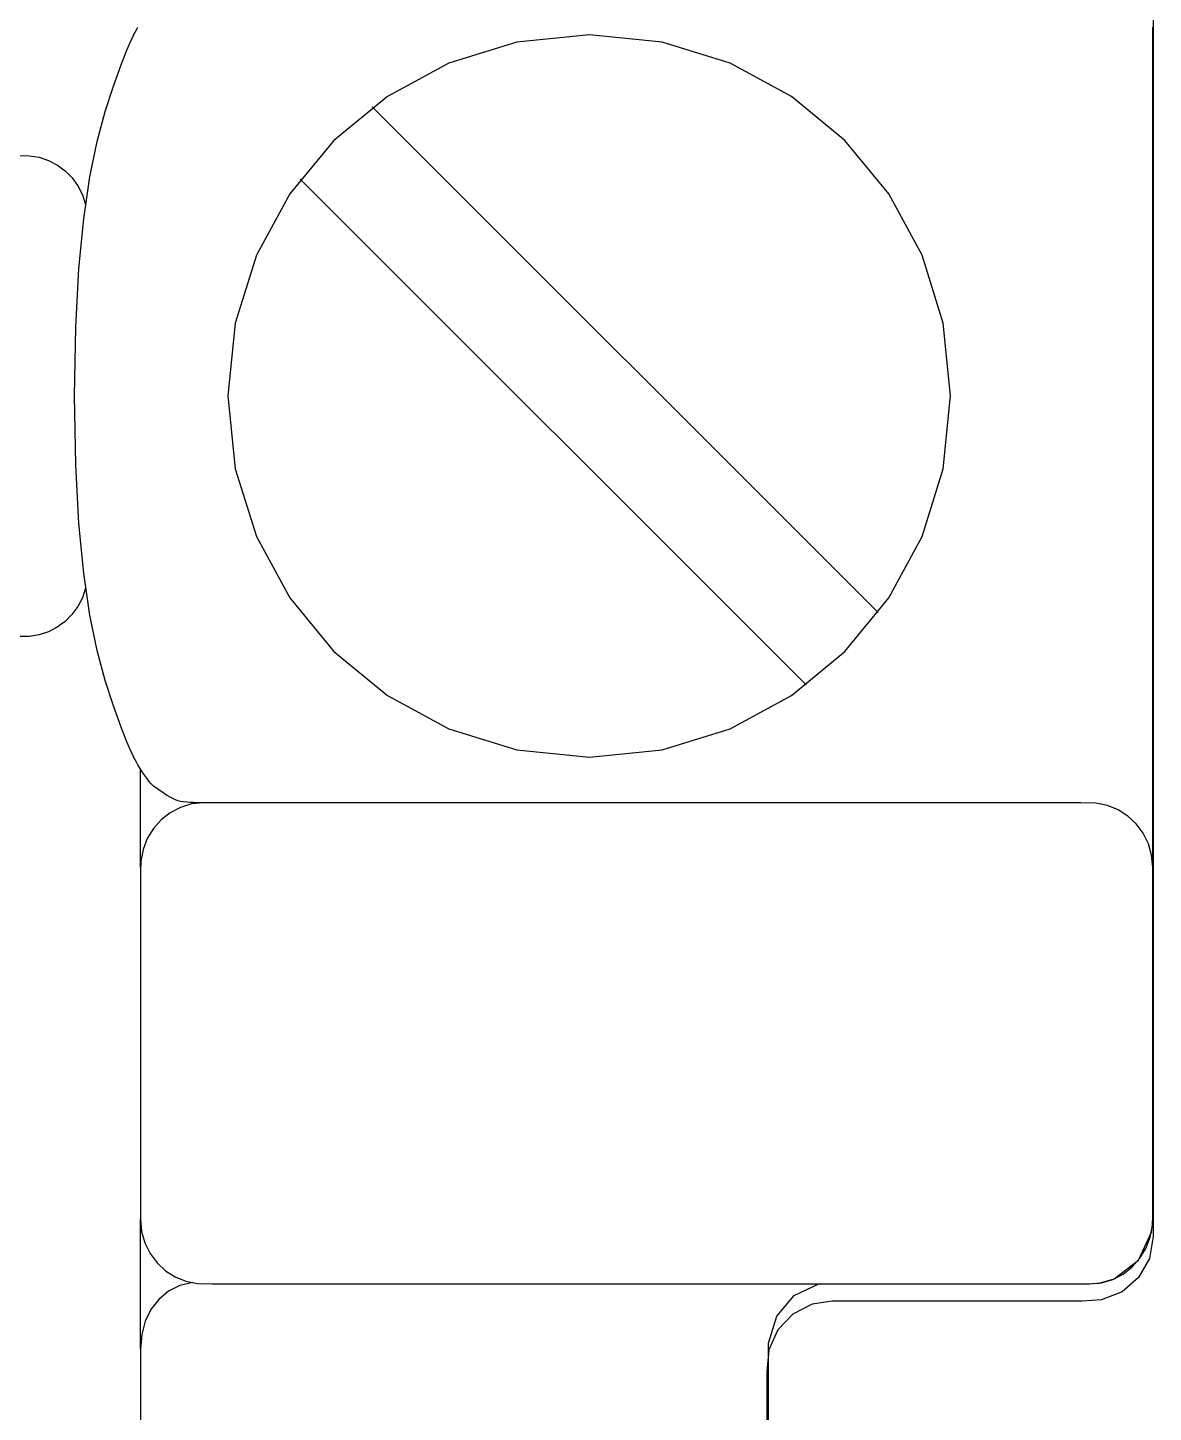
# Model space of a CAD drawing. Extents: x 1 to 47.7, y 0.2 to 35.
# Drawn here: x 35.401 to 35.922, y 8.464 to 9.105 of the extents above; entities that cross this region are included whole.
import ezdxf

# ---------------------------------------------------------------- set-up
doc = ezdxf.new("R2010")
doc.units = 0
doc.header["$MEASUREMENT"] = 0
for name, color, linetype in [('5_1___24__TARGET_LEDS___12', 7, 'CONTINUOUS'), ('6_1__EMPTY_IO_BOARD_POSITI', 7, 'CONTINUOUS'), ('6_2___8__INDEPENDENT_INPUT', 7, 'CONTINUOUS'), ('6_3___8__OPTOISO_INDEPENDE', 7, 'CONTINUOUS'), ('6_4___24__OPTOISO_INDEPEND', 7, 'CONTINUOUS'), ('6_5___8__INDEPENDENT_INPUT', 7, 'CONTINUOUS'), ('6_6___8__INDEPENDENT_INPUT', 7, 'CONTINUOUS'), ('6_7___8__OPTOISO_INDEPENDE', 7, 'CONTINUOUS'), ('6_8___8__OPTOISO_INDEPENDE', 7, 'CONTINUOUS')]:
    doc.layers.add(name, color=color, linetype=linetype)

msp = doc.modelspace()

# ---------------------------------------------------------------- linework, layer by layer
at = {"layer": '5_1___24__TARGET_LEDS___12'}
for points in [[(35.4826, 8.74603), (35.4811, 8.74604), (35.47953, 8.74606), (35.47793, 8.74611), (35.47633, 8.74619), (35.47477, 8.74631), (35.47329, 8.74648), (35.47191, 8.74671), (35.47069, 8.747), (35.46955, 8.74742), (35.4683, 8.74801), (35.46704, 8.7487), (35.46578, 8.74946), (35.46451, 8.75027), (35.46324, 8.7511), (35.46197, 8.75195), (35.46071, 8.75278), (35.45946, 8.75357), (35.45831, 8.7548), (35.45724, 8.75611), (35.45625, 8.75739), (35.45532, 8.75865), (35.45446, 8.75989), (35.45365, 8.76112), (35.45289, 8.76235), (35.45218, 8.76358), (35.45152, 8.76482), (35.4509, 8.76599), (35.45034, 8.76708), (35.44981, 8.76814), (35.4493, 8.7692), (35.44879, 8.77031), (35.44827, 8.77151), (35.4477, 8.77283), (35.44708, 8.77433), (35.4446, 8.78065), (35.44079, 8.79093), (35.43698, 8.80272), (35.43331, 8.81654), (35.42995, 8.83291), (35.42707, 8.85237), (35.42481, 8.87544), (35.42334, 8.90265), (35.42281, 8.93451), (35.42334, 8.96637), (35.42481, 8.99357), (35.42707, 9.01663), (35.42995, 9.03609), (35.43331, 9.05247), (35.43698, 9.06628), (35.44079, 9.07807), (35.4446, 9.08835), (35.44708, 9.09467), (35.4477, 9.09617), (35.44827, 9.09749), (35.44879, 9.09869), (35.4493, 9.0998), (35.44981, 9.10086), (35.45034, 9.10192), (35.4509, 9.10301), (35.45152, 9.10418), (35.45218, 9.10542)], [(35.74411, 8.45772), (35.74411, 8.47532), (35.74411, 8.48748), (35.74411, 8.49291), (35.74423, 8.49579), (35.74797, 8.5082), (35.75612, 8.51773), (35.76746, 8.52318), (35.76964, 8.52318), (35.77569, 8.52318), (35.7849, 8.52318), (35.79655, 8.52318), (35.85319, 8.52318), (35.86627, 8.52318), (35.87749, 8.52318), (35.88612, 8.52318), (35.89146, 8.52318), (35.89732, 8.52353), (35.90425, 8.52554), (35.91543, 8.5341), (35.92151, 8.54714), (35.92202, 8.55088), (35.9221, 8.5528), (35.92211, 8.55522), (35.92211, 8.55999), (35.92211, 8.56748), (35.92211, 8.57764), (35.92211, 8.59042), (35.92211, 8.60576), (35.92211, 8.62361), (35.92211, 8.64391), (35.92211, 8.6666), (35.92211, 8.69163), (35.92211, 8.71894), (35.92211, 8.74848), (35.92211, 8.78019), (35.92211, 8.81402), (35.92211, 8.8499), (35.92211, 8.88779), (35.92211, 8.92763), (35.92211, 9.01293), (35.92211, 9.10536)], [(35.79496, 8.83415), (35.5607, 9.06842)], [(35.39427, 9.04588), (35.40177, 9.0458), (35.40643, 9.04508), (35.41081, 9.04363), (35.41486, 9.04151), (35.4185, 9.0388), (35.42169, 9.03555), (35.42436, 9.03183), (35.42646, 9.0277), (35.42793, 9.02322)], [(35.76154, 8.80073), (35.52727, 9.035)], [(35.42793, 8.84545), (35.42643, 8.84101), (35.42431, 8.83692), (35.42163, 8.83324), (35.41844, 8.83002), (35.41479, 8.82734), (35.41076, 8.82525), (35.4064, 8.82382), (35.40176, 8.8231), (35.39427, 8.82303)], [(35.45336, 8.71604), (35.45336, 8.76159)], [(35.45336, 8.50764), (35.45336, 8.55319)], [(35.47758, 8.52376), (35.47155, 8.52239), (35.46627, 8.51976), (35.4618, 8.51602), (35.45821, 8.51134), (35.45556, 8.50585), (35.45392, 8.49971), (35.45336, 8.49307), (35.45336, 8.48884), (35.45336, 8.47792), (35.45336, 8.46298), (35.45336, 8.44671), (35.45336, 8.43178), (35.45336, 8.42085), (35.45336, 8.41662)], [(35.45336, 8.49307), (35.45336, 8.50764)]]:
    msp.add_lwpolyline(points, dxfattribs=at)
for points in [[(35.66131, 8.76715), (35.69499, 8.77055), (35.72636, 8.7803), (35.75474, 8.79573), (35.77946, 8.81617), (35.79986, 8.84095), (35.81526, 8.86939), (35.82499, 8.90082), (35.82838, 8.93458), (35.82499, 8.96827), (35.81526, 8.99967), (35.79986, 9.02808), (35.77946, 9.05283), (35.75474, 9.07326), (35.72636, 9.08869), (35.69499, 9.09844), (35.66131, 9.10184), (35.6276, 9.09844), (35.59619, 9.08869), (35.56775, 9.07326), (35.54295, 9.05283), (35.52249, 9.02808), (35.50703, 8.99967), (35.49726, 8.96827), (35.49386, 8.93458), (35.49726, 8.90082), (35.50703, 8.86939), (35.52249, 8.84095), (35.54295, 8.81617), (35.56775, 8.79573), (35.59619, 8.7803), (35.6276, 8.77055)], [(35.4826, 8.74603), (35.47704, 8.74549), (35.47183, 8.74393), (35.46707, 8.74146), (35.46287, 8.73818), (35.45931, 8.73419), (35.45649, 8.72958), (35.45452, 8.72446), (35.45349, 8.71893), (35.45336, 8.71442), (35.45336, 8.70262), (35.45336, 8.68206), (35.45336, 8.65594), (35.45336, 8.62744), (35.45336, 8.59973), (35.45336, 8.57599), (35.45336, 8.55942), (35.45336, 8.55319), (35.45388, 8.54749), (35.4554, 8.54215), (35.4578, 8.53727), (35.461, 8.53295), (35.4649, 8.5293), (35.46939, 8.52641), (35.47438, 8.52438), (35.47978, 8.52332), (35.48669, 8.52318), (35.51642, 8.52318), (35.56819, 8.52318), (35.634, 8.52318), (35.70581, 8.52318), (35.77562, 8.52318), (35.83541, 8.52318), (35.87716, 8.52318), (35.89286, 8.52318), (35.89843, 8.52372), (35.90363, 8.52528), (35.90839, 8.52775), (35.91259, 8.53104), (35.91615, 8.53503), (35.91897, 8.53964), (35.92094, 8.54477), (35.92197, 8.5503), (35.92211, 8.55481), (35.92211, 8.56661), (35.92211, 8.58716), (35.92211, 8.61328), (35.92211, 8.64179), (35.92211, 8.6695), (35.92211, 8.69324), (35.92211, 8.70981), (35.92211, 8.71604), (35.92158, 8.72174), (35.92006, 8.72708), (35.91766, 8.73195), (35.91446, 8.73627), (35.91056, 8.73992), (35.90607, 8.74281), (35.90108, 8.74483), (35.89568, 8.74589), (35.88877, 8.74603), (35.85904, 8.74603), (35.80727, 8.74603), (35.74147, 8.74603), (35.66965, 8.74603), (35.59984, 8.74603), (35.54005, 8.74603), (35.4983, 8.74603)]]:
    msp.add_lwpolyline(points, close=True, dxfattribs=at)
at = {"layer": '6_1__EMPTY_IO_BOARD_POSITI'}
msp.add_lwpolyline([(35.92235, 9.15705), (35.92235, 9.08869), (35.92235, 9.02364), (35.92235, 8.96204), (35.92235, 8.90404), (35.92235, 8.84981), (35.92235, 8.79949), (35.92235, 8.75324), (35.92235, 8.7112), (35.92235, 8.67354), (35.92235, 8.6404), (35.92235, 8.61194), (35.92235, 8.58831), (35.92235, 8.56967), (35.92235, 8.55616), (35.92235, 8.54795), (35.92235, 8.54517), (35.92052, 8.53489), (35.91548, 8.52612), (35.90788, 8.51953), (35.89838, 8.51578), (35.88941, 8.51517), (35.87961, 8.51517), (35.86475, 8.51517), (35.82727, 8.51517), (35.8084, 8.51517), (35.79193, 8.51517), (35.77973, 8.51517), (35.77368, 8.51517), (35.76444, 8.51382), (35.75542, 8.50919), (35.74848, 8.50192), (35.74428, 8.49265), (35.74334, 8.48265), (35.74334, 8.47663), (35.74334, 8.46752), (35.74334, 8.45576)], dxfattribs=at)
at = {"layer": '6_2___8__INDEPENDENT_INPUT'}
for points in [[(35.4826, 8.74603), (35.4811, 8.74604), (35.47953, 8.74606), (35.47793, 8.74611), (35.47633, 8.74619), (35.47477, 8.74631), (35.47329, 8.74648), (35.47191, 8.74671), (35.47069, 8.747), (35.46955, 8.74742), (35.4683, 8.74801), (35.46704, 8.7487), (35.46578, 8.74946), (35.46451, 8.75027), (35.46324, 8.7511), (35.46197, 8.75195), (35.46071, 8.75278), (35.45946, 8.75357), (35.45831, 8.7548), (35.45724, 8.75611), (35.45625, 8.75739), (35.45532, 8.75865), (35.45446, 8.75989), (35.45365, 8.76112), (35.45289, 8.76235), (35.45218, 8.76358), (35.45152, 8.76482), (35.4509, 8.76599), (35.45034, 8.76708), (35.44981, 8.76814), (35.4493, 8.7692), (35.44879, 8.77031), (35.44827, 8.77151), (35.4477, 8.77283), (35.44708, 8.77433), (35.4446, 8.78065), (35.44079, 8.79093), (35.43698, 8.80272), (35.43331, 8.81654), (35.42995, 8.83291), (35.42707, 8.85237), (35.42481, 8.87544), (35.42334, 8.90265), (35.42281, 8.93451), (35.42334, 8.96637), (35.42481, 8.99357), (35.42707, 9.01663), (35.42995, 9.03609), (35.43331, 9.05247), (35.43698, 9.06628), (35.44079, 9.07807), (35.4446, 9.08835), (35.44708, 9.09467), (35.4477, 9.09617), (35.44827, 9.09749), (35.44879, 9.09869), (35.4493, 9.0998), (35.44981, 9.10086), (35.45034, 9.10192), (35.4509, 9.10301), (35.45152, 9.10418), (35.45218, 9.10542)], [(35.74411, 8.45772), (35.74411, 8.47532), (35.74411, 8.48748), (35.74411, 8.49291), (35.74423, 8.49579), (35.74797, 8.5082), (35.75612, 8.51773), (35.76746, 8.52318), (35.76964, 8.52318), (35.77569, 8.52318), (35.7849, 8.52318), (35.79655, 8.52318), (35.85319, 8.52318), (35.86627, 8.52318), (35.87749, 8.52318), (35.88612, 8.52318), (35.89146, 8.52318), (35.89732, 8.52353), (35.90425, 8.52554), (35.91543, 8.5341), (35.92151, 8.54714), (35.92202, 8.55088), (35.9221, 8.5528), (35.92211, 8.55522), (35.92211, 8.55999), (35.92211, 8.56748), (35.92211, 8.57764), (35.92211, 8.59042), (35.92211, 8.60576), (35.92211, 8.62361), (35.92211, 8.64391), (35.92211, 8.6666), (35.92211, 8.69163), (35.92211, 8.71894), (35.92211, 8.74848), (35.92211, 8.78019), (35.92211, 8.81402), (35.92211, 8.8499), (35.92211, 8.88779), (35.92211, 8.92763), (35.92211, 9.01293), (35.92211, 9.10536)], [(35.79496, 8.83415), (35.5607, 9.06842)], [(35.39427, 9.04588), (35.40177, 9.0458), (35.40643, 9.04508), (35.41081, 9.04363), (35.41486, 9.04151), (35.4185, 9.0388), (35.42169, 9.03555), (35.42436, 9.03183), (35.42646, 9.0277), (35.42793, 9.02322)], [(35.76154, 8.80073), (35.52727, 9.035)], [(35.42793, 8.84545), (35.42643, 8.84101), (35.42431, 8.83692), (35.42163, 8.83324), (35.41844, 8.83002), (35.41479, 8.82734), (35.41076, 8.82525), (35.4064, 8.82382), (35.40176, 8.8231), (35.39427, 8.82303)], [(35.45336, 8.71604), (35.45336, 8.76159)], [(35.45336, 8.50764), (35.45336, 8.55319)], [(35.47758, 8.52376), (35.47155, 8.52239), (35.46627, 8.51976), (35.4618, 8.51602), (35.45821, 8.51134), (35.45556, 8.50585), (35.45392, 8.49971), (35.45336, 8.49307), (35.45336, 8.48884), (35.45336, 8.47792), (35.45336, 8.46298), (35.45336, 8.44671), (35.45336, 8.43178), (35.45336, 8.42085), (35.45336, 8.41662)], [(35.45336, 8.49307), (35.45336, 8.50764)]]:
    msp.add_lwpolyline(points, dxfattribs=at)
for points in [[(35.66131, 8.76715), (35.69499, 8.77055), (35.72636, 8.7803), (35.75474, 8.79573), (35.77946, 8.81617), (35.79986, 8.84095), (35.81526, 8.86939), (35.82499, 8.90082), (35.82838, 8.93458), (35.82499, 8.96827), (35.81526, 8.99967), (35.79986, 9.02808), (35.77946, 9.05283), (35.75474, 9.07326), (35.72636, 9.08869), (35.69499, 9.09844), (35.66131, 9.10184), (35.6276, 9.09844), (35.59619, 9.08869), (35.56775, 9.07326), (35.54295, 9.05283), (35.52249, 9.02808), (35.50703, 8.99967), (35.49726, 8.96827), (35.49386, 8.93458), (35.49726, 8.90082), (35.50703, 8.86939), (35.52249, 8.84095), (35.54295, 8.81617), (35.56775, 8.79573), (35.59619, 8.7803), (35.6276, 8.77055)], [(35.4826, 8.74603), (35.47704, 8.74549), (35.47183, 8.74393), (35.46707, 8.74146), (35.46287, 8.73818), (35.45931, 8.73419), (35.45649, 8.72958), (35.45452, 8.72446), (35.45349, 8.71893), (35.45336, 8.71442), (35.45336, 8.70262), (35.45336, 8.68206), (35.45336, 8.65594), (35.45336, 8.62744), (35.45336, 8.59973), (35.45336, 8.57599), (35.45336, 8.55942), (35.45336, 8.55319), (35.45388, 8.54749), (35.4554, 8.54215), (35.4578, 8.53727), (35.461, 8.53295), (35.4649, 8.5293), (35.46939, 8.52641), (35.47438, 8.52438), (35.47978, 8.52332), (35.48669, 8.52318), (35.51642, 8.52318), (35.56819, 8.52318), (35.634, 8.52318), (35.70581, 8.52318), (35.77562, 8.52318), (35.83541, 8.52318), (35.87716, 8.52318), (35.89286, 8.52318), (35.89843, 8.52372), (35.90363, 8.52528), (35.90839, 8.52775), (35.91259, 8.53104), (35.91615, 8.53503), (35.91897, 8.53964), (35.92094, 8.54477), (35.92197, 8.5503), (35.92211, 8.55481), (35.92211, 8.56661), (35.92211, 8.58716), (35.92211, 8.61328), (35.92211, 8.64179), (35.92211, 8.6695), (35.92211, 8.69324), (35.92211, 8.70981), (35.92211, 8.71604), (35.92158, 8.72174), (35.92006, 8.72708), (35.91766, 8.73195), (35.91446, 8.73627), (35.91056, 8.73992), (35.90607, 8.74281), (35.90108, 8.74483), (35.89568, 8.74589), (35.88877, 8.74603), (35.85904, 8.74603), (35.80727, 8.74603), (35.74147, 8.74603), (35.66965, 8.74603), (35.59984, 8.74603), (35.54005, 8.74603), (35.4983, 8.74603)]]:
    msp.add_lwpolyline(points, close=True, dxfattribs=at)
at = {"layer": '6_3___8__OPTOISO_INDEPENDE'}
for points in [[(35.4826, 8.74603), (35.4811, 8.74604), (35.47953, 8.74606), (35.47793, 8.74611), (35.47633, 8.74619), (35.47477, 8.74631), (35.47329, 8.74648), (35.47191, 8.74671), (35.47069, 8.747), (35.46955, 8.74742), (35.4683, 8.74801), (35.46704, 8.7487), (35.46578, 8.74946), (35.46451, 8.75027), (35.46324, 8.7511), (35.46197, 8.75195), (35.46071, 8.75278), (35.45946, 8.75357), (35.45831, 8.7548), (35.45724, 8.75611), (35.45625, 8.75739), (35.45532, 8.75865), (35.45446, 8.75989), (35.45365, 8.76112), (35.45289, 8.76235), (35.45218, 8.76358), (35.45152, 8.76482), (35.4509, 8.76599), (35.45034, 8.76708), (35.44981, 8.76814), (35.4493, 8.7692), (35.44879, 8.77031), (35.44827, 8.77151), (35.4477, 8.77283), (35.44708, 8.77433), (35.4446, 8.78065), (35.44079, 8.79093), (35.43698, 8.80272), (35.43331, 8.81654), (35.42995, 8.83291), (35.42707, 8.85237), (35.42481, 8.87544), (35.42334, 8.90265), (35.42281, 8.93451), (35.42334, 8.96637), (35.42481, 8.99357), (35.42707, 9.01663), (35.42995, 9.03609), (35.43331, 9.05247), (35.43698, 9.06628), (35.44079, 9.07807), (35.4446, 9.08835), (35.44708, 9.09467), (35.4477, 9.09617), (35.44827, 9.09749), (35.44879, 9.09869), (35.4493, 9.0998), (35.44981, 9.10086), (35.45034, 9.10192), (35.4509, 9.10301), (35.45152, 9.10418), (35.45218, 9.10542)], [(35.74411, 8.45772), (35.74411, 8.47532), (35.74411, 8.48748), (35.74411, 8.49291), (35.74423, 8.49579), (35.74797, 8.5082), (35.75612, 8.51773), (35.76746, 8.52318), (35.76964, 8.52318), (35.77569, 8.52318), (35.7849, 8.52318), (35.79655, 8.52318), (35.85319, 8.52318), (35.86627, 8.52318), (35.87749, 8.52318), (35.88612, 8.52318), (35.89146, 8.52318), (35.89732, 8.52353), (35.90425, 8.52554), (35.91543, 8.5341), (35.92151, 8.54714), (35.92202, 8.55088), (35.9221, 8.5528), (35.92211, 8.55522), (35.92211, 8.55999), (35.92211, 8.56748), (35.92211, 8.57764), (35.92211, 8.59042), (35.92211, 8.60576), (35.92211, 8.62361), (35.92211, 8.64391), (35.92211, 8.6666), (35.92211, 8.69163), (35.92211, 8.71894), (35.92211, 8.74848), (35.92211, 8.78019), (35.92211, 8.81402), (35.92211, 8.8499), (35.92211, 8.88779), (35.92211, 8.92763), (35.92211, 9.01293), (35.92211, 9.10536)], [(35.79496, 8.83415), (35.5607, 9.06842)], [(35.39427, 9.04588), (35.40177, 9.0458), (35.40643, 9.04508), (35.41081, 9.04363), (35.41486, 9.04151), (35.4185, 9.0388), (35.42169, 9.03555), (35.42436, 9.03183), (35.42646, 9.0277), (35.42793, 9.02322)], [(35.76154, 8.80073), (35.52727, 9.035)], [(35.42793, 8.84545), (35.42643, 8.84101), (35.42431, 8.83692), (35.42163, 8.83324), (35.41844, 8.83002), (35.41479, 8.82734), (35.41076, 8.82525), (35.4064, 8.82382), (35.40176, 8.8231), (35.39427, 8.82303)], [(35.45336, 8.71604), (35.45336, 8.76159)], [(35.45336, 8.50764), (35.45336, 8.55319)], [(35.47758, 8.52376), (35.47155, 8.52239), (35.46627, 8.51976), (35.4618, 8.51602), (35.45821, 8.51134), (35.45556, 8.50585), (35.45392, 8.49971), (35.45336, 8.49307), (35.45336, 8.48884), (35.45336, 8.47792), (35.45336, 8.46298), (35.45336, 8.44671), (35.45336, 8.43178), (35.45336, 8.42085), (35.45336, 8.41662)], [(35.45336, 8.49307), (35.45336, 8.50764)]]:
    msp.add_lwpolyline(points, dxfattribs=at)
for points in [[(35.66131, 8.76715), (35.69499, 8.77055), (35.72636, 8.7803), (35.75474, 8.79573), (35.77946, 8.81617), (35.79986, 8.84095), (35.81526, 8.86939), (35.82499, 8.90082), (35.82838, 8.93458), (35.82499, 8.96827), (35.81526, 8.99967), (35.79986, 9.02808), (35.77946, 9.05283), (35.75474, 9.07326), (35.72636, 9.08869), (35.69499, 9.09844), (35.66131, 9.10184), (35.6276, 9.09844), (35.59619, 9.08869), (35.56775, 9.07326), (35.54295, 9.05283), (35.52249, 9.02808), (35.50703, 8.99967), (35.49726, 8.96827), (35.49386, 8.93458), (35.49726, 8.90082), (35.50703, 8.86939), (35.52249, 8.84095), (35.54295, 8.81617), (35.56775, 8.79573), (35.59619, 8.7803), (35.6276, 8.77055)], [(35.4826, 8.74603), (35.47704, 8.74549), (35.47183, 8.74393), (35.46707, 8.74146), (35.46287, 8.73818), (35.45931, 8.73419), (35.45649, 8.72958), (35.45452, 8.72446), (35.45349, 8.71893), (35.45336, 8.71442), (35.45336, 8.70262), (35.45336, 8.68206), (35.45336, 8.65594), (35.45336, 8.62744), (35.45336, 8.59973), (35.45336, 8.57599), (35.45336, 8.55942), (35.45336, 8.55319), (35.45388, 8.54749), (35.4554, 8.54215), (35.4578, 8.53727), (35.461, 8.53295), (35.4649, 8.5293), (35.46939, 8.52641), (35.47438, 8.52438), (35.47978, 8.52332), (35.48669, 8.52318), (35.51642, 8.52318), (35.56819, 8.52318), (35.634, 8.52318), (35.70581, 8.52318), (35.77562, 8.52318), (35.83541, 8.52318), (35.87716, 8.52318), (35.89286, 8.52318), (35.89843, 8.52372), (35.90363, 8.52528), (35.90839, 8.52775), (35.91259, 8.53104), (35.91615, 8.53503), (35.91897, 8.53964), (35.92094, 8.54477), (35.92197, 8.5503), (35.92211, 8.55481), (35.92211, 8.56661), (35.92211, 8.58716), (35.92211, 8.61328), (35.92211, 8.64179), (35.92211, 8.6695), (35.92211, 8.69324), (35.92211, 8.70981), (35.92211, 8.71604), (35.92158, 8.72174), (35.92006, 8.72708), (35.91766, 8.73195), (35.91446, 8.73627), (35.91056, 8.73992), (35.90607, 8.74281), (35.90108, 8.74483), (35.89568, 8.74589), (35.88877, 8.74603), (35.85904, 8.74603), (35.80727, 8.74603), (35.74147, 8.74603), (35.66965, 8.74603), (35.59984, 8.74603), (35.54005, 8.74603), (35.4983, 8.74603)]]:
    msp.add_lwpolyline(points, close=True, dxfattribs=at)
at = {"layer": '6_4___24__OPTOISO_INDEPEND'}
for points in [[(35.4826, 8.74603), (35.4811, 8.74604), (35.47953, 8.74606), (35.47793, 8.74611), (35.47633, 8.74619), (35.47477, 8.74631), (35.47329, 8.74648), (35.47191, 8.74671), (35.47069, 8.747), (35.46955, 8.74742), (35.4683, 8.74801), (35.46704, 8.7487), (35.46578, 8.74946), (35.46451, 8.75027), (35.46324, 8.7511), (35.46197, 8.75195), (35.46071, 8.75278), (35.45946, 8.75357), (35.45831, 8.7548), (35.45724, 8.75611), (35.45625, 8.75739), (35.45532, 8.75865), (35.45446, 8.75989), (35.45365, 8.76112), (35.45289, 8.76235), (35.45218, 8.76358), (35.45152, 8.76482), (35.4509, 8.76599), (35.45034, 8.76708), (35.44981, 8.76814), (35.4493, 8.7692), (35.44879, 8.77031), (35.44827, 8.77151), (35.4477, 8.77283), (35.44708, 8.77433), (35.4446, 8.78065), (35.44079, 8.79093), (35.43698, 8.80272), (35.43331, 8.81654), (35.42995, 8.83291), (35.42707, 8.85237), (35.42481, 8.87544), (35.42334, 8.90265), (35.42281, 8.93451), (35.42334, 8.96637), (35.42481, 8.99357), (35.42707, 9.01663), (35.42995, 9.03609), (35.43331, 9.05247), (35.43698, 9.06628), (35.44079, 9.07807), (35.4446, 9.08835), (35.44708, 9.09467), (35.4477, 9.09617), (35.44827, 9.09749), (35.44879, 9.09869), (35.4493, 9.0998), (35.44981, 9.10086), (35.45034, 9.10192), (35.4509, 9.10301), (35.45152, 9.10418), (35.45218, 9.10542)], [(35.74411, 8.45772), (35.74411, 8.47532), (35.74411, 8.48748), (35.74411, 8.49291), (35.74423, 8.49579), (35.74797, 8.5082), (35.75612, 8.51773), (35.76746, 8.52318), (35.76964, 8.52318), (35.77569, 8.52318), (35.7849, 8.52318), (35.79655, 8.52318), (35.85319, 8.52318), (35.86627, 8.52318), (35.87749, 8.52318), (35.88612, 8.52318), (35.89146, 8.52318), (35.89732, 8.52353), (35.90425, 8.52554), (35.91543, 8.5341), (35.92151, 8.54714), (35.92202, 8.55088), (35.9221, 8.5528), (35.92211, 8.55522), (35.92211, 8.55999), (35.92211, 8.56748), (35.92211, 8.57764), (35.92211, 8.59042), (35.92211, 8.60576), (35.92211, 8.62361), (35.92211, 8.64391), (35.92211, 8.6666), (35.92211, 8.69163), (35.92211, 8.71894), (35.92211, 8.74848), (35.92211, 8.78019), (35.92211, 8.81402), (35.92211, 8.8499), (35.92211, 8.88779), (35.92211, 8.92763), (35.92211, 9.01293), (35.92211, 9.10536)], [(35.79496, 8.83415), (35.5607, 9.06842)], [(35.39427, 9.04588), (35.40177, 9.0458), (35.40643, 9.04508), (35.41081, 9.04363), (35.41486, 9.04151), (35.4185, 9.0388), (35.42169, 9.03555), (35.42436, 9.03183), (35.42646, 9.0277), (35.42793, 9.02322)], [(35.76154, 8.80073), (35.52727, 9.035)], [(35.42793, 8.84545), (35.42643, 8.84101), (35.42431, 8.83692), (35.42163, 8.83324), (35.41844, 8.83002), (35.41479, 8.82734), (35.41076, 8.82525), (35.4064, 8.82382), (35.40176, 8.8231), (35.39427, 8.82303)], [(35.45336, 8.71604), (35.45336, 8.76159)], [(35.45336, 8.50764), (35.45336, 8.55319)], [(35.47758, 8.52376), (35.47155, 8.52239), (35.46627, 8.51976), (35.4618, 8.51602), (35.45821, 8.51134), (35.45556, 8.50585), (35.45392, 8.49971), (35.45336, 8.49307), (35.45336, 8.48884), (35.45336, 8.47792), (35.45336, 8.46298), (35.45336, 8.44671), (35.45336, 8.43178), (35.45336, 8.42085), (35.45336, 8.41662)], [(35.45336, 8.49307), (35.45336, 8.50764)]]:
    msp.add_lwpolyline(points, dxfattribs=at)
for points in [[(35.66131, 8.76715), (35.69499, 8.77055), (35.72636, 8.7803), (35.75474, 8.79573), (35.77946, 8.81617), (35.79986, 8.84095), (35.81526, 8.86939), (35.82499, 8.90082), (35.82838, 8.93458), (35.82499, 8.96827), (35.81526, 8.99967), (35.79986, 9.02808), (35.77946, 9.05283), (35.75474, 9.07326), (35.72636, 9.08869), (35.69499, 9.09844), (35.66131, 9.10184), (35.6276, 9.09844), (35.59619, 9.08869), (35.56775, 9.07326), (35.54295, 9.05283), (35.52249, 9.02808), (35.50703, 8.99967), (35.49726, 8.96827), (35.49386, 8.93458), (35.49726, 8.90082), (35.50703, 8.86939), (35.52249, 8.84095), (35.54295, 8.81617), (35.56775, 8.79573), (35.59619, 8.7803), (35.6276, 8.77055)], [(35.4826, 8.74603), (35.47704, 8.74549), (35.47183, 8.74393), (35.46707, 8.74146), (35.46287, 8.73818), (35.45931, 8.73419), (35.45649, 8.72958), (35.45452, 8.72446), (35.45349, 8.71893), (35.45336, 8.71442), (35.45336, 8.70262), (35.45336, 8.68206), (35.45336, 8.65594), (35.45336, 8.62744), (35.45336, 8.59973), (35.45336, 8.57599), (35.45336, 8.55942), (35.45336, 8.55319), (35.45388, 8.54749), (35.4554, 8.54215), (35.4578, 8.53727), (35.461, 8.53295), (35.4649, 8.5293), (35.46939, 8.52641), (35.47438, 8.52438), (35.47978, 8.52332), (35.48669, 8.52318), (35.51642, 8.52318), (35.56819, 8.52318), (35.634, 8.52318), (35.70581, 8.52318), (35.77562, 8.52318), (35.83541, 8.52318), (35.87716, 8.52318), (35.89286, 8.52318), (35.89843, 8.52372), (35.90363, 8.52528), (35.90839, 8.52775), (35.91259, 8.53104), (35.91615, 8.53503), (35.91897, 8.53964), (35.92094, 8.54477), (35.92197, 8.5503), (35.92211, 8.55481), (35.92211, 8.56661), (35.92211, 8.58716), (35.92211, 8.61328), (35.92211, 8.64179), (35.92211, 8.6695), (35.92211, 8.69324), (35.92211, 8.70981), (35.92211, 8.71604), (35.92158, 8.72174), (35.92006, 8.72708), (35.91766, 8.73195), (35.91446, 8.73627), (35.91056, 8.73992), (35.90607, 8.74281), (35.90108, 8.74483), (35.89568, 8.74589), (35.88877, 8.74603), (35.85904, 8.74603), (35.80727, 8.74603), (35.74147, 8.74603), (35.66965, 8.74603), (35.59984, 8.74603), (35.54005, 8.74603), (35.4983, 8.74603)]]:
    msp.add_lwpolyline(points, close=True, dxfattribs=at)
at = {"layer": '6_5___8__INDEPENDENT_INPUT'}
for points in [[(35.4826, 8.74603), (35.4811, 8.74604), (35.47953, 8.74606), (35.47793, 8.74611), (35.47633, 8.74619), (35.47477, 8.74631), (35.47329, 8.74648), (35.47191, 8.74671), (35.47069, 8.747), (35.46955, 8.74742), (35.4683, 8.74801), (35.46704, 8.7487), (35.46578, 8.74946), (35.46451, 8.75027), (35.46324, 8.7511), (35.46197, 8.75195), (35.46071, 8.75278), (35.45946, 8.75357), (35.45831, 8.7548), (35.45724, 8.75611), (35.45625, 8.75739), (35.45532, 8.75865), (35.45446, 8.75989), (35.45365, 8.76112), (35.45289, 8.76235), (35.45218, 8.76358), (35.45152, 8.76482), (35.4509, 8.76599), (35.45034, 8.76708), (35.44981, 8.76814), (35.4493, 8.7692), (35.44879, 8.77031), (35.44827, 8.77151), (35.4477, 8.77283), (35.44708, 8.77433), (35.4446, 8.78065), (35.44079, 8.79093), (35.43698, 8.80272), (35.43331, 8.81654), (35.42995, 8.83291), (35.42707, 8.85237), (35.42481, 8.87544), (35.42334, 8.90265), (35.42281, 8.93451), (35.42334, 8.96637), (35.42481, 8.99357), (35.42707, 9.01663), (35.42995, 9.03609), (35.43331, 9.05247), (35.43698, 9.06628), (35.44079, 9.07807), (35.4446, 9.08835), (35.44708, 9.09467), (35.4477, 9.09617), (35.44827, 9.09749), (35.44879, 9.09869), (35.4493, 9.0998), (35.44981, 9.10086), (35.45034, 9.10192), (35.4509, 9.10301), (35.45152, 9.10418), (35.45218, 9.10542)], [(35.74411, 8.45772), (35.74411, 8.47532), (35.74411, 8.48748), (35.74411, 8.49291), (35.74423, 8.49579), (35.74797, 8.5082), (35.75612, 8.51773), (35.76746, 8.52318), (35.76964, 8.52318), (35.77569, 8.52318), (35.7849, 8.52318), (35.79655, 8.52318), (35.85319, 8.52318), (35.86627, 8.52318), (35.87749, 8.52318), (35.88612, 8.52318), (35.89146, 8.52318), (35.89732, 8.52353), (35.90425, 8.52554), (35.91543, 8.5341), (35.92151, 8.54714), (35.92202, 8.55088), (35.9221, 8.5528), (35.92211, 8.55522), (35.92211, 8.55999), (35.92211, 8.56748), (35.92211, 8.57764), (35.92211, 8.59042), (35.92211, 8.60576), (35.92211, 8.62361), (35.92211, 8.64391), (35.92211, 8.6666), (35.92211, 8.69163), (35.92211, 8.71894), (35.92211, 8.74848), (35.92211, 8.78019), (35.92211, 8.81402), (35.92211, 8.8499), (35.92211, 8.88779), (35.92211, 8.92763), (35.92211, 9.01293), (35.92211, 9.10536)], [(35.79496, 8.83415), (35.5607, 9.06842)], [(35.39427, 9.04588), (35.40177, 9.0458), (35.40643, 9.04508), (35.41081, 9.04363), (35.41486, 9.04151), (35.4185, 9.0388), (35.42169, 9.03555), (35.42436, 9.03183), (35.42646, 9.0277), (35.42793, 9.02322)], [(35.76154, 8.80073), (35.52727, 9.035)], [(35.42793, 8.84545), (35.42643, 8.84101), (35.42431, 8.83692), (35.42163, 8.83324), (35.41844, 8.83002), (35.41479, 8.82734), (35.41076, 8.82525), (35.4064, 8.82382), (35.40176, 8.8231), (35.39427, 8.82303)], [(35.45336, 8.71604), (35.45336, 8.76159)], [(35.45336, 8.50764), (35.45336, 8.55319)], [(35.47758, 8.52376), (35.47155, 8.52239), (35.46627, 8.51976), (35.4618, 8.51602), (35.45821, 8.51134), (35.45556, 8.50585), (35.45392, 8.49971), (35.45336, 8.49307), (35.45336, 8.48884), (35.45336, 8.47792), (35.45336, 8.46298), (35.45336, 8.44671), (35.45336, 8.43178), (35.45336, 8.42085), (35.45336, 8.41662)], [(35.45336, 8.49307), (35.45336, 8.50764)]]:
    msp.add_lwpolyline(points, dxfattribs=at)
for points in [[(35.66131, 8.76715), (35.69499, 8.77055), (35.72636, 8.7803), (35.75474, 8.79573), (35.77946, 8.81617), (35.79986, 8.84095), (35.81526, 8.86939), (35.82499, 8.90082), (35.82838, 8.93458), (35.82499, 8.96827), (35.81526, 8.99967), (35.79986, 9.02808), (35.77946, 9.05283), (35.75474, 9.07326), (35.72636, 9.08869), (35.69499, 9.09844), (35.66131, 9.10184), (35.6276, 9.09844), (35.59619, 9.08869), (35.56775, 9.07326), (35.54295, 9.05283), (35.52249, 9.02808), (35.50703, 8.99967), (35.49726, 8.96827), (35.49386, 8.93458), (35.49726, 8.90082), (35.50703, 8.86939), (35.52249, 8.84095), (35.54295, 8.81617), (35.56775, 8.79573), (35.59619, 8.7803), (35.6276, 8.77055)], [(35.4826, 8.74603), (35.47704, 8.74549), (35.47183, 8.74393), (35.46707, 8.74146), (35.46287, 8.73818), (35.45931, 8.73419), (35.45649, 8.72958), (35.45452, 8.72446), (35.45349, 8.71893), (35.45336, 8.71442), (35.45336, 8.70262), (35.45336, 8.68206), (35.45336, 8.65594), (35.45336, 8.62744), (35.45336, 8.59973), (35.45336, 8.57599), (35.45336, 8.55942), (35.45336, 8.55319), (35.45388, 8.54749), (35.4554, 8.54215), (35.4578, 8.53727), (35.461, 8.53295), (35.4649, 8.5293), (35.46939, 8.52641), (35.47438, 8.52438), (35.47978, 8.52332), (35.48669, 8.52318), (35.51642, 8.52318), (35.56819, 8.52318), (35.634, 8.52318), (35.70581, 8.52318), (35.77562, 8.52318), (35.83541, 8.52318), (35.87716, 8.52318), (35.89286, 8.52318), (35.89843, 8.52372), (35.90363, 8.52528), (35.90839, 8.52775), (35.91259, 8.53104), (35.91615, 8.53503), (35.91897, 8.53964), (35.92094, 8.54477), (35.92197, 8.5503), (35.92211, 8.55481), (35.92211, 8.56661), (35.92211, 8.58716), (35.92211, 8.61328), (35.92211, 8.64179), (35.92211, 8.6695), (35.92211, 8.69324), (35.92211, 8.70981), (35.92211, 8.71604), (35.92158, 8.72174), (35.92006, 8.72708), (35.91766, 8.73195), (35.91446, 8.73627), (35.91056, 8.73992), (35.90607, 8.74281), (35.90108, 8.74483), (35.89568, 8.74589), (35.88877, 8.74603), (35.85904, 8.74603), (35.80727, 8.74603), (35.74147, 8.74603), (35.66965, 8.74603), (35.59984, 8.74603), (35.54005, 8.74603), (35.4983, 8.74603)]]:
    msp.add_lwpolyline(points, close=True, dxfattribs=at)
at = {"layer": '6_6___8__INDEPENDENT_INPUT'}
for points in [[(35.4826, 8.74603), (35.4811, 8.74604), (35.47953, 8.74606), (35.47793, 8.74611), (35.47633, 8.74619), (35.47477, 8.74631), (35.47329, 8.74648), (35.47191, 8.74671), (35.47069, 8.747), (35.46955, 8.74742), (35.4683, 8.74801), (35.46704, 8.7487), (35.46578, 8.74946), (35.46451, 8.75027), (35.46324, 8.7511), (35.46197, 8.75195), (35.46071, 8.75278), (35.45946, 8.75357), (35.45831, 8.7548), (35.45724, 8.75611), (35.45625, 8.75739), (35.45532, 8.75865), (35.45446, 8.75989), (35.45365, 8.76112), (35.45289, 8.76235), (35.45218, 8.76358), (35.45152, 8.76482), (35.4509, 8.76599), (35.45034, 8.76708), (35.44981, 8.76814), (35.4493, 8.7692), (35.44879, 8.77031), (35.44827, 8.77151), (35.4477, 8.77283), (35.44708, 8.77433), (35.4446, 8.78065), (35.44079, 8.79093), (35.43698, 8.80272), (35.43331, 8.81654), (35.42995, 8.83291), (35.42707, 8.85237), (35.42481, 8.87544), (35.42334, 8.90265), (35.42281, 8.93451), (35.42334, 8.96637), (35.42481, 8.99357), (35.42707, 9.01663), (35.42995, 9.03609), (35.43331, 9.05247), (35.43698, 9.06628), (35.44079, 9.07807), (35.4446, 9.08835), (35.44708, 9.09467), (35.4477, 9.09617), (35.44827, 9.09749), (35.44879, 9.09869), (35.4493, 9.0998), (35.44981, 9.10086), (35.45034, 9.10192), (35.4509, 9.10301), (35.45152, 9.10418), (35.45218, 9.10542)], [(35.74411, 8.45772), (35.74411, 8.47532), (35.74411, 8.48748), (35.74411, 8.49291), (35.74423, 8.49579), (35.74797, 8.5082), (35.75612, 8.51773), (35.76746, 8.52318), (35.76964, 8.52318), (35.77569, 8.52318), (35.7849, 8.52318), (35.79655, 8.52318), (35.85319, 8.52318), (35.86627, 8.52318), (35.87749, 8.52318), (35.88612, 8.52318), (35.89146, 8.52318), (35.89732, 8.52353), (35.90425, 8.52554), (35.91543, 8.5341), (35.92151, 8.54714), (35.92202, 8.55088), (35.9221, 8.5528), (35.92211, 8.55522), (35.92211, 8.55999), (35.92211, 8.56748), (35.92211, 8.57764), (35.92211, 8.59042), (35.92211, 8.60576), (35.92211, 8.62361), (35.92211, 8.64391), (35.92211, 8.6666), (35.92211, 8.69163), (35.92211, 8.71894), (35.92211, 8.74848), (35.92211, 8.78019), (35.92211, 8.81402), (35.92211, 8.8499), (35.92211, 8.88779), (35.92211, 8.92763), (35.92211, 9.01293), (35.92211, 9.10536)], [(35.79496, 8.83415), (35.5607, 9.06842)], [(35.39427, 9.04588), (35.40177, 9.0458), (35.40643, 9.04508), (35.41081, 9.04363), (35.41486, 9.04151), (35.4185, 9.0388), (35.42169, 9.03555), (35.42436, 9.03183), (35.42646, 9.0277), (35.42793, 9.02322)], [(35.76154, 8.80073), (35.52727, 9.035)], [(35.42793, 8.84545), (35.42643, 8.84101), (35.42431, 8.83692), (35.42163, 8.83324), (35.41844, 8.83002), (35.41479, 8.82734), (35.41076, 8.82525), (35.4064, 8.82382), (35.40176, 8.8231), (35.39427, 8.82303)], [(35.45336, 8.71604), (35.45336, 8.76159)], [(35.45336, 8.50764), (35.45336, 8.55319)], [(35.47758, 8.52376), (35.47155, 8.52239), (35.46627, 8.51976), (35.4618, 8.51602), (35.45821, 8.51134), (35.45556, 8.50585), (35.45392, 8.49971), (35.45336, 8.49307), (35.45336, 8.48884), (35.45336, 8.47792), (35.45336, 8.46298), (35.45336, 8.44671), (35.45336, 8.43178), (35.45336, 8.42085), (35.45336, 8.41662)], [(35.45336, 8.49307), (35.45336, 8.50764)]]:
    msp.add_lwpolyline(points, dxfattribs=at)
for points in [[(35.66131, 8.76715), (35.69499, 8.77055), (35.72636, 8.7803), (35.75474, 8.79573), (35.77946, 8.81617), (35.79986, 8.84095), (35.81526, 8.86939), (35.82499, 8.90082), (35.82838, 8.93458), (35.82499, 8.96827), (35.81526, 8.99967), (35.79986, 9.02808), (35.77946, 9.05283), (35.75474, 9.07326), (35.72636, 9.08869), (35.69499, 9.09844), (35.66131, 9.10184), (35.6276, 9.09844), (35.59619, 9.08869), (35.56775, 9.07326), (35.54295, 9.05283), (35.52249, 9.02808), (35.50703, 8.99967), (35.49726, 8.96827), (35.49386, 8.93458), (35.49726, 8.90082), (35.50703, 8.86939), (35.52249, 8.84095), (35.54295, 8.81617), (35.56775, 8.79573), (35.59619, 8.7803), (35.6276, 8.77055)], [(35.4826, 8.74603), (35.47704, 8.74549), (35.47183, 8.74393), (35.46707, 8.74146), (35.46287, 8.73818), (35.45931, 8.73419), (35.45649, 8.72958), (35.45452, 8.72446), (35.45349, 8.71893), (35.45336, 8.71442), (35.45336, 8.70262), (35.45336, 8.68206), (35.45336, 8.65594), (35.45336, 8.62744), (35.45336, 8.59973), (35.45336, 8.57599), (35.45336, 8.55942), (35.45336, 8.55319), (35.45388, 8.54749), (35.4554, 8.54215), (35.4578, 8.53727), (35.461, 8.53295), (35.4649, 8.5293), (35.46939, 8.52641), (35.47438, 8.52438), (35.47978, 8.52332), (35.48669, 8.52318), (35.51642, 8.52318), (35.56819, 8.52318), (35.634, 8.52318), (35.70581, 8.52318), (35.77562, 8.52318), (35.83541, 8.52318), (35.87716, 8.52318), (35.89286, 8.52318), (35.89843, 8.52372), (35.90363, 8.52528), (35.90839, 8.52775), (35.91259, 8.53104), (35.91615, 8.53503), (35.91897, 8.53964), (35.92094, 8.54477), (35.92197, 8.5503), (35.92211, 8.55481), (35.92211, 8.56661), (35.92211, 8.58716), (35.92211, 8.61328), (35.92211, 8.64179), (35.92211, 8.6695), (35.92211, 8.69324), (35.92211, 8.70981), (35.92211, 8.71604), (35.92158, 8.72174), (35.92006, 8.72708), (35.91766, 8.73195), (35.91446, 8.73627), (35.91056, 8.73992), (35.90607, 8.74281), (35.90108, 8.74483), (35.89568, 8.74589), (35.88877, 8.74603), (35.85904, 8.74603), (35.80727, 8.74603), (35.74147, 8.74603), (35.66965, 8.74603), (35.59984, 8.74603), (35.54005, 8.74603), (35.4983, 8.74603)]]:
    msp.add_lwpolyline(points, close=True, dxfattribs=at)
at = {"layer": '6_7___8__OPTOISO_INDEPENDE'}
for points in [[(35.4826, 8.74603), (35.4811, 8.74604), (35.47953, 8.74606), (35.47793, 8.74611), (35.47633, 8.74619), (35.47477, 8.74631), (35.47329, 8.74648), (35.47191, 8.74671), (35.47069, 8.747), (35.46955, 8.74742), (35.4683, 8.74801), (35.46704, 8.7487), (35.46578, 8.74946), (35.46451, 8.75027), (35.46324, 8.7511), (35.46197, 8.75195), (35.46071, 8.75278), (35.45946, 8.75357), (35.45831, 8.7548), (35.45724, 8.75611), (35.45625, 8.75739), (35.45532, 8.75865), (35.45446, 8.75989), (35.45365, 8.76112), (35.45289, 8.76235), (35.45218, 8.76358), (35.45152, 8.76482), (35.4509, 8.76599), (35.45034, 8.76708), (35.44981, 8.76814), (35.4493, 8.7692), (35.44879, 8.77031), (35.44827, 8.77151), (35.4477, 8.77283), (35.44708, 8.77433), (35.4446, 8.78065), (35.44079, 8.79093), (35.43698, 8.80272), (35.43331, 8.81654), (35.42995, 8.83291), (35.42707, 8.85237), (35.42481, 8.87544), (35.42334, 8.90265), (35.42281, 8.93451), (35.42334, 8.96637), (35.42481, 8.99357), (35.42707, 9.01663), (35.42995, 9.03609), (35.43331, 9.05247), (35.43698, 9.06628), (35.44079, 9.07807), (35.4446, 9.08835), (35.44708, 9.09467), (35.4477, 9.09617), (35.44827, 9.09749), (35.44879, 9.09869), (35.4493, 9.0998), (35.44981, 9.10086), (35.45034, 9.10192), (35.4509, 9.10301), (35.45152, 9.10418), (35.45218, 9.10542)], [(35.74411, 8.45772), (35.74411, 8.47532), (35.74411, 8.48748), (35.74411, 8.49291), (35.74423, 8.49579), (35.74797, 8.5082), (35.75612, 8.51773), (35.76746, 8.52318), (35.76964, 8.52318), (35.77569, 8.52318), (35.7849, 8.52318), (35.79655, 8.52318), (35.85319, 8.52318), (35.86627, 8.52318), (35.87749, 8.52318), (35.88612, 8.52318), (35.89146, 8.52318), (35.89732, 8.52353), (35.90425, 8.52554), (35.91543, 8.5341), (35.92151, 8.54714), (35.92202, 8.55088), (35.9221, 8.5528), (35.92211, 8.55522), (35.92211, 8.55999), (35.92211, 8.56748), (35.92211, 8.57764), (35.92211, 8.59042), (35.92211, 8.60576), (35.92211, 8.62361), (35.92211, 8.64391), (35.92211, 8.6666), (35.92211, 8.69163), (35.92211, 8.71894), (35.92211, 8.74848), (35.92211, 8.78019), (35.92211, 8.81402), (35.92211, 8.8499), (35.92211, 8.88779), (35.92211, 8.92763), (35.92211, 9.01293), (35.92211, 9.10536)], [(35.79496, 8.83415), (35.5607, 9.06842)], [(35.39427, 9.04588), (35.40177, 9.0458), (35.40643, 9.04508), (35.41081, 9.04363), (35.41486, 9.04151), (35.4185, 9.0388), (35.42169, 9.03555), (35.42436, 9.03183), (35.42646, 9.0277), (35.42793, 9.02322)], [(35.76154, 8.80073), (35.52727, 9.035)], [(35.42793, 8.84545), (35.42643, 8.84101), (35.42431, 8.83692), (35.42163, 8.83324), (35.41844, 8.83002), (35.41479, 8.82734), (35.41076, 8.82525), (35.4064, 8.82382), (35.40176, 8.8231), (35.39427, 8.82303)], [(35.45336, 8.71604), (35.45336, 8.76159)], [(35.45336, 8.50764), (35.45336, 8.55319)], [(35.47758, 8.52376), (35.47155, 8.52239), (35.46627, 8.51976), (35.4618, 8.51602), (35.45821, 8.51134), (35.45556, 8.50585), (35.45392, 8.49971), (35.45336, 8.49307), (35.45336, 8.48884), (35.45336, 8.47792), (35.45336, 8.46298), (35.45336, 8.44671), (35.45336, 8.43178), (35.45336, 8.42085), (35.45336, 8.41662)], [(35.45336, 8.49307), (35.45336, 8.50764)]]:
    msp.add_lwpolyline(points, dxfattribs=at)
for points in [[(35.66131, 8.76715), (35.69499, 8.77055), (35.72636, 8.7803), (35.75474, 8.79573), (35.77946, 8.81617), (35.79986, 8.84095), (35.81526, 8.86939), (35.82499, 8.90082), (35.82838, 8.93458), (35.82499, 8.96827), (35.81526, 8.99967), (35.79986, 9.02808), (35.77946, 9.05283), (35.75474, 9.07326), (35.72636, 9.08869), (35.69499, 9.09844), (35.66131, 9.10184), (35.6276, 9.09844), (35.59619, 9.08869), (35.56775, 9.07326), (35.54295, 9.05283), (35.52249, 9.02808), (35.50703, 8.99967), (35.49726, 8.96827), (35.49386, 8.93458), (35.49726, 8.90082), (35.50703, 8.86939), (35.52249, 8.84095), (35.54295, 8.81617), (35.56775, 8.79573), (35.59619, 8.7803), (35.6276, 8.77055)], [(35.4826, 8.74603), (35.47704, 8.74549), (35.47183, 8.74393), (35.46707, 8.74146), (35.46287, 8.73818), (35.45931, 8.73419), (35.45649, 8.72958), (35.45452, 8.72446), (35.45349, 8.71893), (35.45336, 8.71442), (35.45336, 8.70262), (35.45336, 8.68206), (35.45336, 8.65594), (35.45336, 8.62744), (35.45336, 8.59973), (35.45336, 8.57599), (35.45336, 8.55942), (35.45336, 8.55319), (35.45388, 8.54749), (35.4554, 8.54215), (35.4578, 8.53727), (35.461, 8.53295), (35.4649, 8.5293), (35.46939, 8.52641), (35.47438, 8.52438), (35.47978, 8.52332), (35.48669, 8.52318), (35.51642, 8.52318), (35.56819, 8.52318), (35.634, 8.52318), (35.70581, 8.52318), (35.77562, 8.52318), (35.83541, 8.52318), (35.87716, 8.52318), (35.89286, 8.52318), (35.89843, 8.52372), (35.90363, 8.52528), (35.90839, 8.52775), (35.91259, 8.53104), (35.91615, 8.53503), (35.91897, 8.53964), (35.92094, 8.54477), (35.92197, 8.5503), (35.92211, 8.55481), (35.92211, 8.56661), (35.92211, 8.58716), (35.92211, 8.61328), (35.92211, 8.64179), (35.92211, 8.6695), (35.92211, 8.69324), (35.92211, 8.70981), (35.92211, 8.71604), (35.92158, 8.72174), (35.92006, 8.72708), (35.91766, 8.73195), (35.91446, 8.73627), (35.91056, 8.73992), (35.90607, 8.74281), (35.90108, 8.74483), (35.89568, 8.74589), (35.88877, 8.74603), (35.85904, 8.74603), (35.80727, 8.74603), (35.74147, 8.74603), (35.66965, 8.74603), (35.59984, 8.74603), (35.54005, 8.74603), (35.4983, 8.74603)]]:
    msp.add_lwpolyline(points, close=True, dxfattribs=at)
at = {"layer": '6_8___8__OPTOISO_INDEPENDE'}
for points in [[(35.4826, 8.74603), (35.4811, 8.74604), (35.47953, 8.74606), (35.47793, 8.74611), (35.47633, 8.74619), (35.47477, 8.74631), (35.47329, 8.74648), (35.47191, 8.74671), (35.47069, 8.747), (35.46955, 8.74742), (35.4683, 8.74801), (35.46704, 8.7487), (35.46578, 8.74946), (35.46451, 8.75027), (35.46324, 8.7511), (35.46197, 8.75195), (35.46071, 8.75278), (35.45946, 8.75357), (35.45831, 8.7548), (35.45724, 8.75611), (35.45625, 8.75739), (35.45532, 8.75865), (35.45446, 8.75989), (35.45365, 8.76112), (35.45289, 8.76235), (35.45218, 8.76358), (35.45152, 8.76482), (35.4509, 8.76599), (35.45034, 8.76708), (35.44981, 8.76814), (35.4493, 8.7692), (35.44879, 8.77031), (35.44827, 8.77151), (35.4477, 8.77283), (35.44708, 8.77433), (35.4446, 8.78065), (35.44079, 8.79093), (35.43698, 8.80272), (35.43331, 8.81654), (35.42995, 8.83291), (35.42707, 8.85237), (35.42481, 8.87544), (35.42334, 8.90265), (35.42281, 8.93451), (35.42334, 8.96637), (35.42481, 8.99357), (35.42707, 9.01663), (35.42995, 9.03609), (35.43331, 9.05247), (35.43698, 9.06628), (35.44079, 9.07807), (35.4446, 9.08835), (35.44708, 9.09467), (35.4477, 9.09617), (35.44827, 9.09749), (35.44879, 9.09869), (35.4493, 9.0998), (35.44981, 9.10086), (35.45034, 9.10192), (35.4509, 9.10301), (35.45152, 9.10418), (35.45218, 9.10542)], [(35.74411, 8.45772), (35.74411, 8.47532), (35.74411, 8.48748), (35.74411, 8.49291), (35.74423, 8.49579), (35.74797, 8.5082), (35.75612, 8.51773), (35.76746, 8.52318), (35.76964, 8.52318), (35.77569, 8.52318), (35.7849, 8.52318), (35.79655, 8.52318), (35.85319, 8.52318), (35.86627, 8.52318), (35.87749, 8.52318), (35.88612, 8.52318), (35.89146, 8.52318), (35.89732, 8.52353), (35.90425, 8.52554), (35.91543, 8.5341), (35.92151, 8.54714), (35.92202, 8.55088), (35.9221, 8.5528), (35.92211, 8.55522), (35.92211, 8.55999), (35.92211, 8.56748), (35.92211, 8.57764), (35.92211, 8.59042), (35.92211, 8.60576), (35.92211, 8.62361), (35.92211, 8.64391), (35.92211, 8.6666), (35.92211, 8.69163), (35.92211, 8.71894), (35.92211, 8.74848), (35.92211, 8.78019), (35.92211, 8.81402), (35.92211, 8.8499), (35.92211, 8.88779), (35.92211, 8.92763), (35.92211, 9.01293), (35.92211, 9.10536)], [(35.79496, 8.83415), (35.5607, 9.06842)], [(35.39427, 9.04588), (35.40177, 9.0458), (35.40643, 9.04508), (35.41081, 9.04363), (35.41486, 9.04151), (35.4185, 9.0388), (35.42169, 9.03555), (35.42436, 9.03183), (35.42646, 9.0277), (35.42793, 9.02322)], [(35.76154, 8.80073), (35.52727, 9.035)], [(35.42793, 8.84545), (35.42643, 8.84101), (35.42431, 8.83692), (35.42163, 8.83324), (35.41844, 8.83002), (35.41479, 8.82734), (35.41076, 8.82525), (35.4064, 8.82382), (35.40176, 8.8231), (35.39427, 8.82303)], [(35.45336, 8.71604), (35.45336, 8.76159)], [(35.45336, 8.50764), (35.45336, 8.55319)], [(35.47758, 8.52376), (35.47155, 8.52239), (35.46627, 8.51976), (35.4618, 8.51602), (35.45821, 8.51134), (35.45556, 8.50585), (35.45392, 8.49971), (35.45336, 8.49307), (35.45336, 8.48884), (35.45336, 8.47792), (35.45336, 8.46298), (35.45336, 8.44671), (35.45336, 8.43178), (35.45336, 8.42085), (35.45336, 8.41662)], [(35.45336, 8.49307), (35.45336, 8.50764)]]:
    msp.add_lwpolyline(points, dxfattribs=at)
for points in [[(35.66131, 8.76715), (35.69499, 8.77055), (35.72636, 8.7803), (35.75474, 8.79573), (35.77946, 8.81617), (35.79986, 8.84095), (35.81526, 8.86939), (35.82499, 8.90082), (35.82838, 8.93458), (35.82499, 8.96827), (35.81526, 8.99967), (35.79986, 9.02808), (35.77946, 9.05283), (35.75474, 9.07326), (35.72636, 9.08869), (35.69499, 9.09844), (35.66131, 9.10184), (35.6276, 9.09844), (35.59619, 9.08869), (35.56775, 9.07326), (35.54295, 9.05283), (35.52249, 9.02808), (35.50703, 8.99967), (35.49726, 8.96827), (35.49386, 8.93458), (35.49726, 8.90082), (35.50703, 8.86939), (35.52249, 8.84095), (35.54295, 8.81617), (35.56775, 8.79573), (35.59619, 8.7803), (35.6276, 8.77055)], [(35.4826, 8.74603), (35.47704, 8.74549), (35.47183, 8.74393), (35.46707, 8.74146), (35.46287, 8.73818), (35.45931, 8.73419), (35.45649, 8.72958), (35.45452, 8.72446), (35.45349, 8.71893), (35.45336, 8.71442), (35.45336, 8.70262), (35.45336, 8.68206), (35.45336, 8.65594), (35.45336, 8.62744), (35.45336, 8.59973), (35.45336, 8.57599), (35.45336, 8.55942), (35.45336, 8.55319), (35.45388, 8.54749), (35.4554, 8.54215), (35.4578, 8.53727), (35.461, 8.53295), (35.4649, 8.5293), (35.46939, 8.52641), (35.47438, 8.52438), (35.47978, 8.52332), (35.48669, 8.52318), (35.51642, 8.52318), (35.56819, 8.52318), (35.634, 8.52318), (35.70581, 8.52318), (35.77562, 8.52318), (35.83541, 8.52318), (35.87716, 8.52318), (35.89286, 8.52318), (35.89843, 8.52372), (35.90363, 8.52528), (35.90839, 8.52775), (35.91259, 8.53104), (35.91615, 8.53503), (35.91897, 8.53964), (35.92094, 8.54477), (35.92197, 8.5503), (35.92211, 8.55481), (35.92211, 8.56661), (35.92211, 8.58716), (35.92211, 8.61328), (35.92211, 8.64179), (35.92211, 8.6695), (35.92211, 8.69324), (35.92211, 8.70981), (35.92211, 8.71604), (35.92158, 8.72174), (35.92006, 8.72708), (35.91766, 8.73195), (35.91446, 8.73627), (35.91056, 8.73992), (35.90607, 8.74281), (35.90108, 8.74483), (35.89568, 8.74589), (35.88877, 8.74603), (35.85904, 8.74603), (35.80727, 8.74603), (35.74147, 8.74603), (35.66965, 8.74603), (35.59984, 8.74603), (35.54005, 8.74603), (35.4983, 8.74603)]]:
    msp.add_lwpolyline(points, close=True, dxfattribs=at)

doc.saveas('drawing.dxf')
